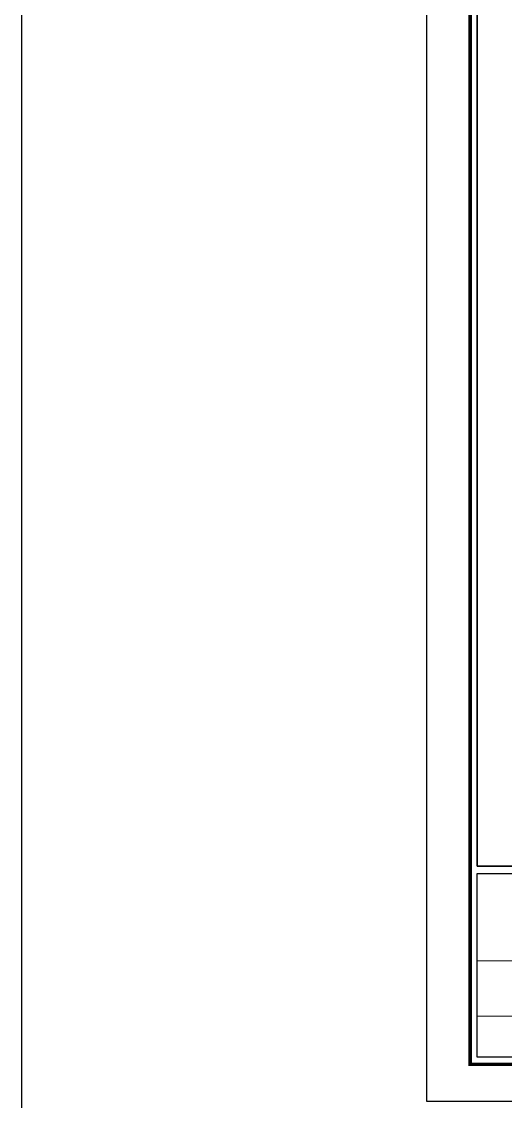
# Model space of a CAD drawing. Header units: inches. Extents: x 315041 to 662841, y -45540 to -35018.
# Drawn here: x 329510.2 to 329628.7, y -37638.9 to -37374.5 of the extents above; entities that cross this region are included whole.
import ezdxf

# ---------------------------------------------------------------- set-up
doc = ezdxf.new("R2010")
doc.units = ezdxf.units.IN
doc.header["$MEASUREMENT"] = 0
for name, color, linetype in [('2', 2, 'Continuous'), ('7', 7, 'Continuous'), ('BAO KHUNG', 31, 'Continuous')]:
    doc.layers.add(name, color=color, linetype=linetype)
doc.layers.add('S-Hatch', color=8, linetype='Continuous', lineweight=9)

# ---------------------------------------------------------------- blocks, each defined once
blk = doc.blocks.new('A$C75D82031')
at = {"layer": '2', "color": 157, "linetype": 'Continuous'}
blk.add_lwpolyline([(0, 420), (594, 420), (594, 0), (0, 0)], close=True, dxfattribs=at)
at = {"layer": '7', "color": 147, "linetype": 'Continuous'}
blk.add_lwpolyline([(12.33, 57.61), (581.67, 57.61), (581.67, 409.19), (12.33, 409.19)], close=True, dxfattribs=at)
at = {"layer": 'BAO KHUNG', "color": 167, "linetype": 'Continuous', "const_width": 0.871}
blk.add_lwpolyline([(10.59, 9.07), (583.41, 9.07), (583.41, 410.93), (10.59, 410.93)], close=True, dxfattribs=at)
at = {"layer": 'BAO KHUNG', "color": 7}
blk.add_lwpolyline([(12.33, 55.81), (80.92, 55.81), (80.92, 10.81), (12.33, 10.81)], close=True, dxfattribs=at)
at = {"layer": 'S-Hatch'}
for p, q in [((12.33, 34.43), (80.92, 34.43)), ((80.92, 20.88), (12.33, 20.88))]:
    blk.add_line(p, q, dxfattribs=at)

msp = doc.modelspace()

# ---------------------------------------------------------------- linework, layer by layer
at = {"color": 8}
for points in [[(335697.3238, -35017.8068), (329510.1822, -35017.8068), (329510.1822, -38896.4843), (335697.3238, -38896.4843)], [(329621.7734, -37229.7343), (330191.1113, -37229.7343), (330191.1113, -37581.3141), (329621.7734, -37581.3141)], [(330191.1113, -37229.7343), (329621.7734, -37229.7343), (329621.7734, -37581.3141), (330191.1113, -37581.3141)]]:
    msp.add_lwpolyline(points, close=True, dxfattribs=at)

# ---------------------------------------------------------------- block references
at = {"color": 1}
msp.add_blockref('A$C75D82031', (329609.4423, -37638.9242), dxfattribs=at)

doc.saveas('drawing.dxf')
